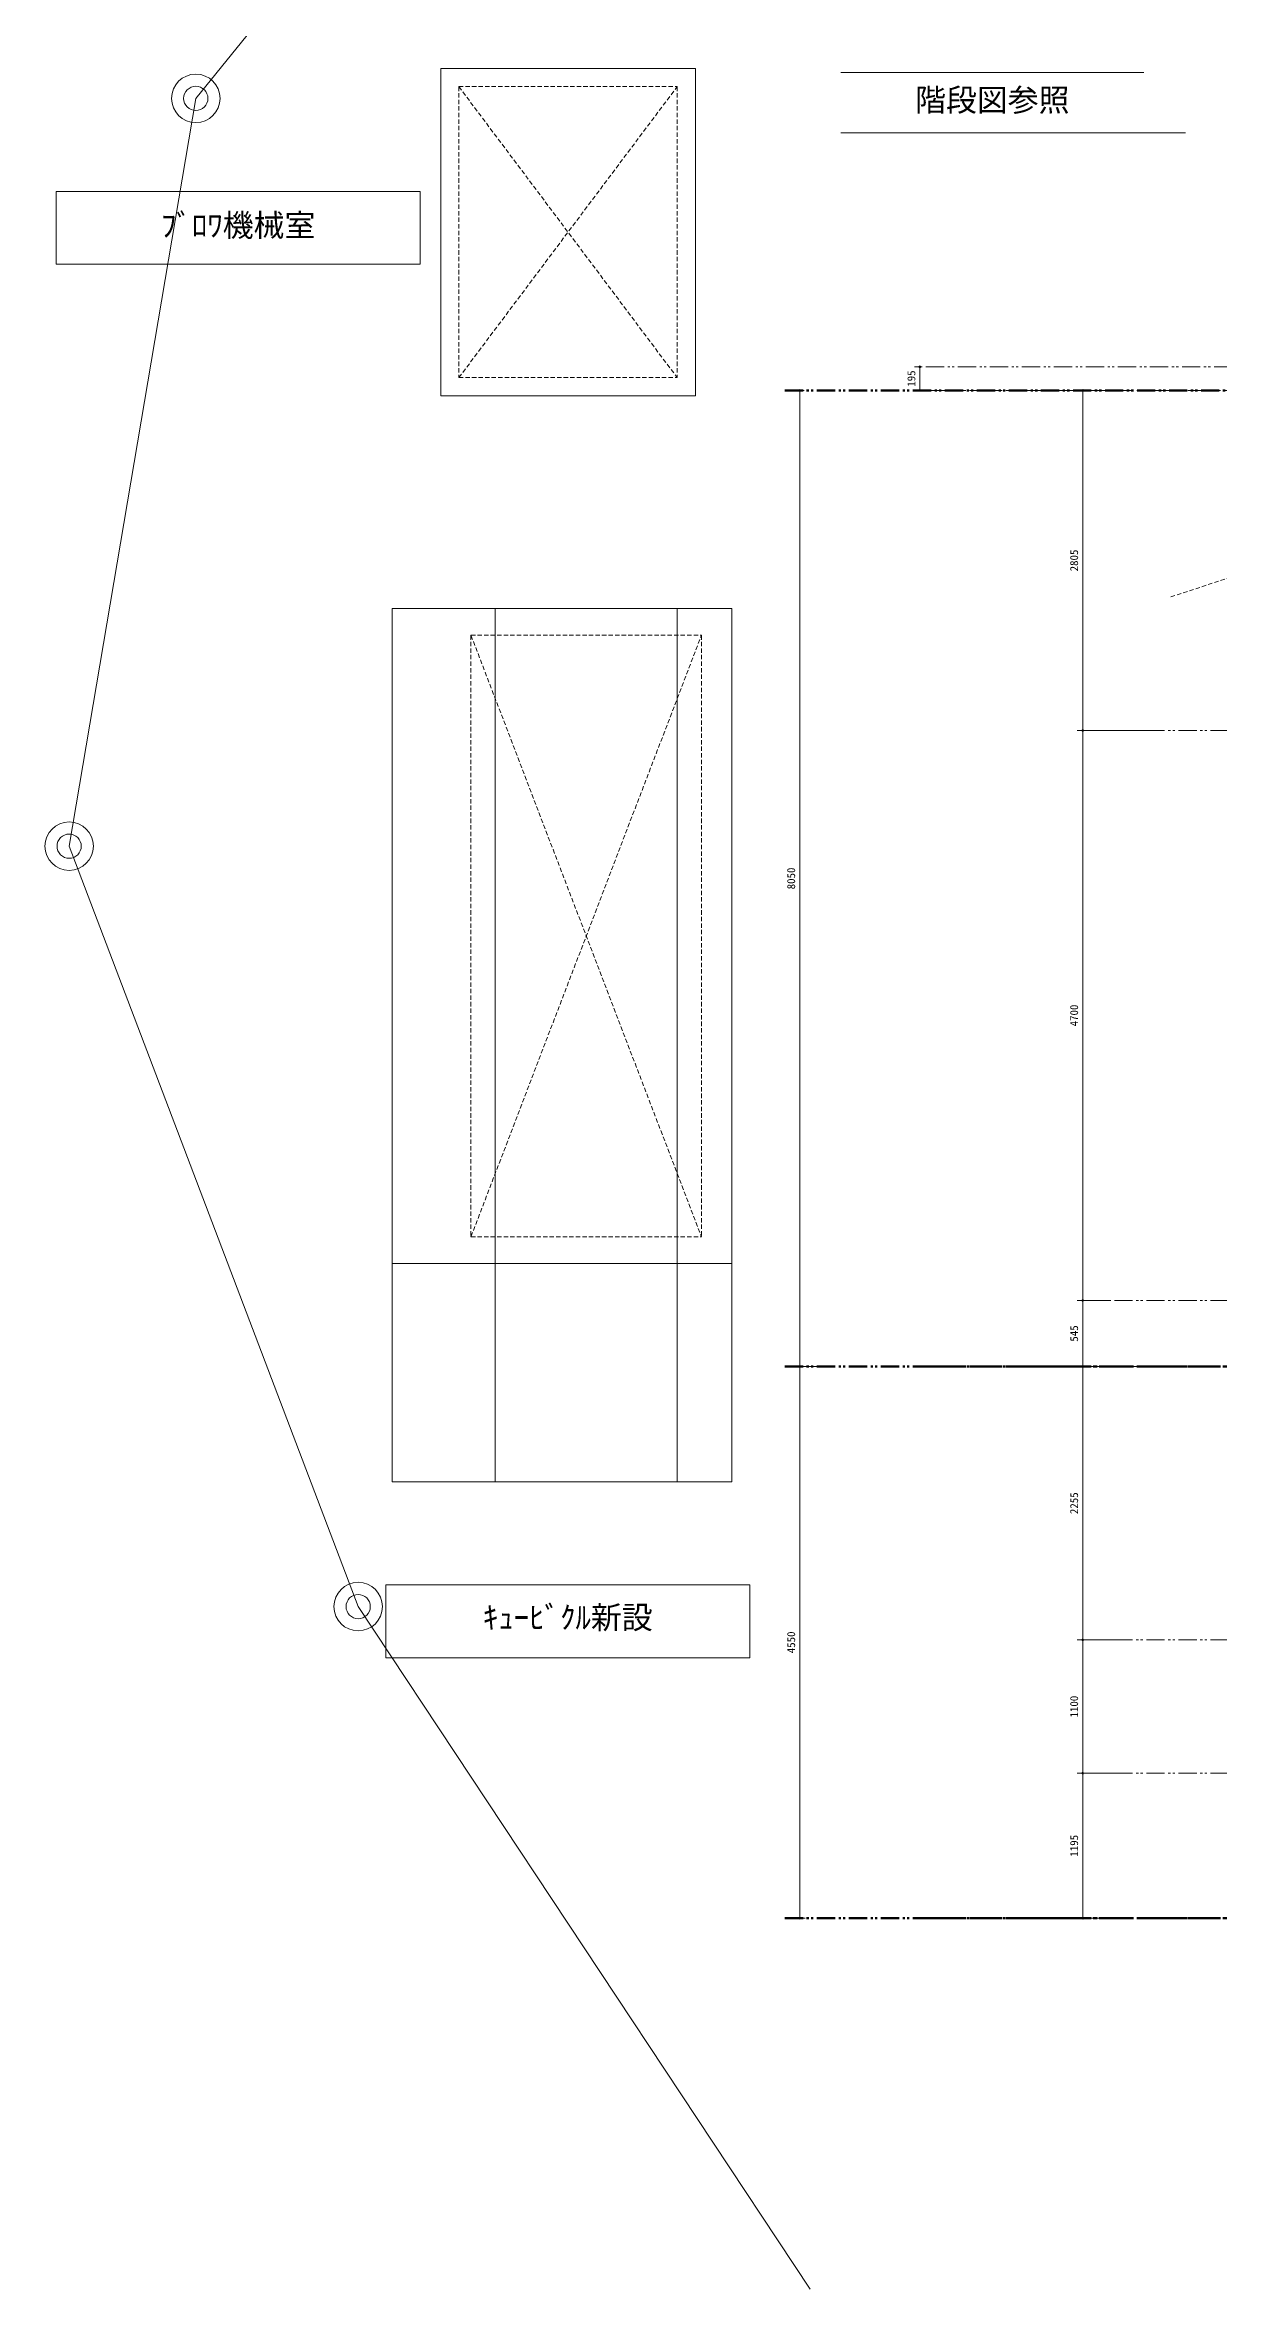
# Model space of a CAD drawing. Units: millimetres at full size, sheet at 1:30. Extents: x -16828 to 149130, y 47892 to 100313.
# Drawn here: x -16828 to -7155, y 47892 to 66400 of the extents above; entities that cross this region are included whole.
import ezdxf
from ezdxf.enums import TextEntityAlignment as Align

# ---------------------------------------------------------------- set-up
doc = ezdxf.new("R2010")
doc.units = ezdxf.units.MM
doc.header["$LTSCALE"] = 30
doc.header["$PDMODE"] = 32
doc.header["$PDSIZE"] = 15
for name, pattern in [('CHAIN2', [12, 9, -1, 1, -1]), ('DASHED1', [1.8, 1.2, -0.6]), ('DOUBLE_CHAIN1', [8.8, 5, -1, 0.6, -0.6, 0.6, -1])]:
    doc.linetypes.add(name, pattern=pattern)
for name, color, linetype, lineweight in [('0-0', 7, 'CHAIN2', 15), ('0-1', 7, 'Continuous', 15), ('0-8', 7, 'Continuous', 15), ('2-0_通芯', 7, 'DOUBLE_CHAIN1', 15), ('2-2_間仕切り芯', 7, 'DOUBLE_CHAIN1', 15), ('9-6_無題7', 7, 'Continuous', 15)]:
    doc.layers.add(name, color=color, linetype=linetype, lineweight=lineweight)
doc.styles.add('ＭＳ ゴシック', font='')
doc.styles.get('ＭＳ ゴシック').set_extended_font_data('MS Gothic')

msp = doc.modelspace()

# ---------------------------------------------------------------- linework, layer by layer
at = {"layer": '0-0'}
msp.add_line((-9565.04, 63550.86), (35684.96, 63550.86), dxfattribs=at)
at = {"layer": '0-0', "color": 1, "lineweight": 60}
for p, q in [((-9565.04, 55500.86), (35684.96, 55500.86)), ((-9565.04, 50950.86), (35684.96, 50950.86))]:
    msp.add_line(p, q, dxfattribs=at)
at = {"layer": '0-1', "linetype": 'DASHED1'}
msp.add_lwpolyline([(-7545.22, 61846.91), (-6697.44, 62128.53), (-6728.97, 62223.43), (-6476.11, 62096.68), (-6507.64, 62191.59), (-5879.29, 62400.32)], dxfattribs=at)
at = {"layer": '0-8'}
for p, q in [((-15584.04, 65958.86), (-14572.06, 67205.86)), ((-13565.04, 66205.86), (-13565.04, 63505.86)), ((-10266.84, 66173.65), (-7766.84, 66173.65)), ((-16628.04, 59791.86), (-15584.04, 65958.86)), ((-10266.84, 65673.65), (-7423.73, 65673.65)), ((-16734.9, 65191.02), (-16734.9, 64591.02)), ((-16734.9, 64591.02), (-13734.9, 64591.02)), ((-13565.04, 63505.86), (-11465.04, 63505.86)), ((-13965.04, 61750.86), (-13965.04, 54550.86)), ((-13115.04, 61750.86), (-13115.04, 54550.86)), ((-11615.04, 61750.86), (-11615.04, 54550.86)), ((-14245.04, 53520.86), (-16628.04, 59791.86)), ((-13965.04, 56350.86), (-11165.04, 56350.86)), ((-13965.04, 54550.86), (-11165.04, 54550.86)), ((-14017.16, 53698.9), (-14017.16, 53098.9)), ((-14245.04, 53520.86), (-10520.04, 47891.86)), ((-14017.16, 53098.9), (-11017.16, 53098.9))]:
    msp.add_line(p, q, dxfattribs=at)
at = {"layer": '0-8', "linetype": 'DASHED1'}
for p, q in [((-13415.04, 66055.86), (-13415.04, 63655.86)), ((-13415.04, 66055.86), (-11615.04, 63655.86)), ((-13415.04, 63655.86), (-11615.04, 66055.86)), ((-13415.04, 63655.86), (-11615.04, 63655.86)), ((-13315.04, 61530.86), (-13315.04, 56570.86)), ((-13315.04, 56570.86), (-11415.04, 61530.86)), ((-13315.04, 61530.86), (-11415.04, 56570.86)), ((-13315.04, 56570.86), (-11415.04, 56570.86))]:
    msp.add_line(p, q, dxfattribs=at)
at = {"layer": '0-8'}
for points in [[(-13565.04, 66205.86), (-11465.04, 66205.86), (-11465.04, 63505.86)], [(-16734.9, 65191.02), (-13734.9, 65191.02), (-13734.9, 64591.02)], [(-13965.04, 61750.86), (-11165.04, 61750.86), (-11165.04, 54550.86)], [(-14017.16, 53698.9), (-11017.16, 53698.9), (-11017.16, 53098.9)]]:
    msp.add_lwpolyline(points, dxfattribs=at)
at = {"layer": '0-8', "linetype": 'DASHED1'}
for points in [[(-13415.04, 66055.86), (-11615.04, 66055.86), (-11615.04, 63655.86)], [(-13315.04, 61530.86), (-11415.04, 61530.86), (-11415.04, 56570.86)]]:
    msp.add_lwpolyline(points, dxfattribs=at)
at = {"layer": '0-8'}
for centre, radius in [((-15584.04, 65958.86), 200), ((-15584.04, 65958.86), 100), ((-16628.04, 59791.86), 200), ((-16628.04, 59791.86), 100), ((-14245.04, 53520.86), 200), ((-14245.04, 53520.86), 100)]:
    msp.add_circle(centre, radius, dxfattribs=at)
at = {"layer": '2-0_通芯'}
msp.add_line((-9565.04, 63745.86), (35684.96, 63745.86), dxfattribs=at)
at = {"layer": '2-0_通芯', "color": 1, "lineweight": 60}
for p, q in [((-10727.74, 63550.86), (35684.96, 63550.86)), ((-10727.74, 55500.86), (35684.96, 55500.86)), ((-10727.74, 50950.86), (35684.96, 50950.86))]:
    msp.add_line(p, q, dxfattribs=at)
at = {"layer": '2-2_間仕切り芯'}
for p, q in [((-8010.04, 60745.86), (-2261.37, 60745.86)), ((-8010.04, 56045.86), (-2371.74, 56045.86)), ((-8010.04, 53245.86), (-2371.74, 53245.86)), ((-8010.04, 52145.86), (-2371.74, 52145.86))]:
    msp.add_line(p, q, dxfattribs=at)
at = {"layer": '9-6_無題7'}
for p, q in [((-9595.04, 63745.86), (-9658.78, 63745.86)), ((-9613.78, 63745.86), (-9613.78, 63550.86)), ((-10567.48, 63550.86), (-10649.9, 63550.86)), ((-10604.9, 63550.86), (-10604.9, 55500.86)), ((-9595.04, 63550.86), (-9658.78, 63550.86)), ((-7951.47, 63550.86), (-8317.07, 63550.86)), ((-8272.07, 60745.86), (-8272.07, 63550.86)), ((-7621.09, 60745.86), (-8317.07, 60745.86)), ((-8272.07, 56045.86), (-8272.07, 60745.86)), ((-8040.04, 56045.86), (-8317.07, 56045.86)), ((-8272.07, 55500.86), (-8272.07, 56045.86)), ((-10385.44, 55500.86), (-10649.9, 55500.86)), ((-10604.9, 55500.86), (-10604.9, 50950.86)), ((-7809.88, 55500.86), (-8317.07, 55500.86)), ((-8272.07, 53245.86), (-8272.07, 55500.86)), ((-7890.79, 53245.86), (-8317.07, 53245.86)), ((-8272.07, 52145.86), (-8272.07, 53245.86)), ((-7944.72, 52145.86), (-8317.07, 52145.86)), ((-7974.72, 52145.86), (-8317.07, 52145.86)), ((-8272.07, 50950.86), (-8272.07, 52145.86)), ((-10697.74, 50950.86), (-10559.9, 50950.86)), ((-7951.47, 50950.86), (-8317.07, 50950.86))]:
    msp.add_line(p, q, dxfattribs=at)
for p in [(-9613.78, 63745.86), (-10604.9, 63550.86), (-9613.78, 63550.86), (-8272.07, 63550.86), (-8272.07, 60745.86), (-8272.07, 56045.86), (-10604.9, 55500.86), (-8272.07, 55500.86), (-8272.07, 53245.86), (-8272.07, 52145.86), (-10604.9, 50950.86), (-8272.07, 50950.86)]:
    msp.add_point(p, dxfattribs=at)

# ---------------------------------------------------------------- texts
at = {"layer": '0-8', "style": 'ＭＳ ゴシック'}
for s, p in [('階段図参照', (-9653.24, 65796.37)), ('ﾌﾞﾛﾜ機械室', (-15871.29, 64763.74)), ('ｷｭｰﾋﾞｸﾙ新設', (-13217.2, 53281.8))]:
    msp.add_text(s, height=186.6, dxfattribs=at).set_placement(p, align=Align.BOTTOM_LEFT)
at = {"layer": '9-6_無題7', "style": 'ＭＳ ゴシック'}
for s, p in [('195', (-9631.78, 63580.86)), ('2805', (-8290.07, 62058.36)), ('8050', (-10622.9, 59435.86)), ('4700', (-8290.07, 58305.86)), ('545', (-8290.07, 55705.86)), ('2255', (-8290.07, 54283.36)), ('4550', (-10622.9, 53135.86)), ('1100', (-8290.07, 52605.86)), ('1195', (-8290.07, 51458.36))]:
    msp.add_text(s, height=65.98, rotation=90, dxfattribs=at).set_placement(p, align=Align.BOTTOM_LEFT)

doc.saveas('drawing.dxf')
